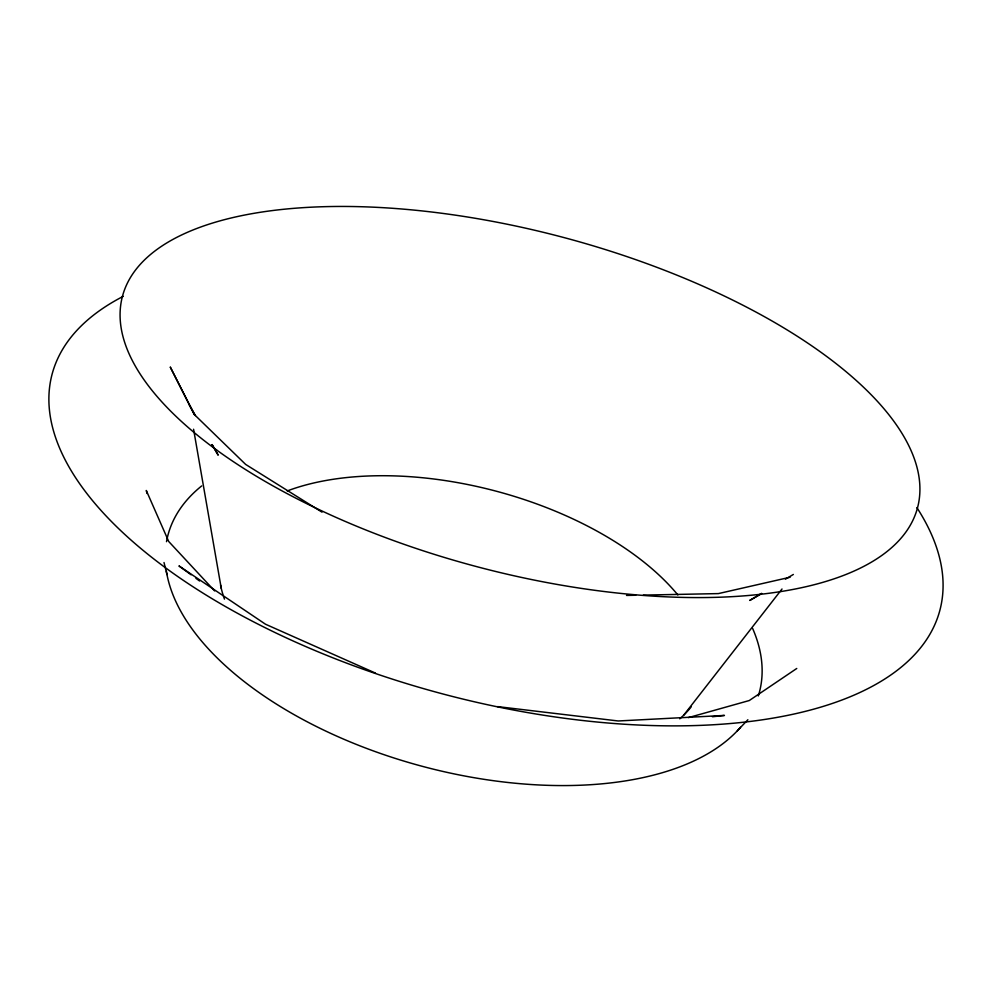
<?xml version="1.0" encoding="UTF-8"?>
<svg xmlns="http://www.w3.org/2000/svg" width="992" height="992" viewBox="0 0 992 992"><rect width="100%" height="100%" fill="white"/><g stroke="black" fill="none" stroke-linecap="round" stroke-linejoin="round"><path stroke-width="1.49" d="M683.761 715.12L782.006 589M737.242 730.893L747.869 719.746M796.762 668.472L749.27 700.538L688.436 717.613M761.645 593.34L749.754 600.433L761.472 593.687M785.416 579.179L793.352 574.455M790.116 577.232L718.357 593.6L643.362 595.101M712.467 716.745L724.445 715.43L618.202 720.973L497.55 706.602M626.522 595.436L635.711 595.25M375.435 673.084L265.496 624.216L178.957 565.924L191.096 574.79M322.016 512.157L245.632 464.405L194.345 414.544L170.339 367.214L194.345 414.544M195.957 578.348L199.59 581.002M214.669 590.947L168.714 541.496L146.283 490.47L147.014 493.47M212.052 444.676L218.203 455.167L212.139 444.602M189.36 404.996L195.436 415.549M164.015 562.526L166.966 574.542M193.576 429.238L221.253 588.318M752.655 628.506A305.97 158.1 14.9 0 1 758.322 695.938M740.491 727.31A305.97 158.1 14.9 0 1 420 765.7A305.97 158.1 14.9 0 1 166.396 571.318M166.507 541.682A305.97 158.1 14.9 0 1 201.686 485.919M916.868 507.594A459.333 208.568 14.9 0 1 442.246 693.792A459.333 208.568 14.9 0 1 123.256 296.335M691.188 706.862A249.86 129.89 14.9 0 1 679.756 718.828M224.477 599.118A249.86 129.89 14.9 0 1 220.559 585.094M287.221 490.941A249.86 129.89 14.9 0 1 677.871 594.964M216.492 449.897A411.345 170.215 14.9 0 0 897.276 542.289A411.345 170.215 14.9 0 0 446.239 213.863A411.345 170.215 14.9 0 0 216.492 449.897"/></g></svg>
